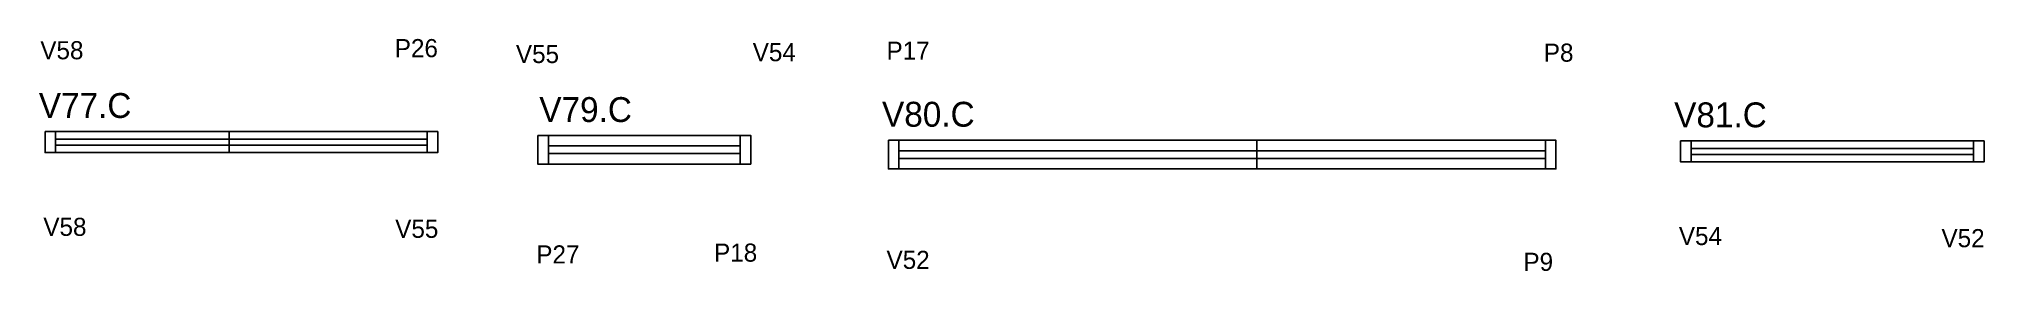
# Model space of a CAD drawing. Header units: metres. Extents: x 4100 to 5388, y -1423 to -1269.
import ezdxf

# ---------------------------------------------------------------- set-up
doc = ezdxf.new("R2010")
doc.units = ezdxf.units.M
for name, color, linetype in [('5', 7, 'Continuous'), ('NOMENCLATURA', 7, 'Continuous'), ('Painéis', 7, 'Continuous'), ('SARR_2.2x7', 7, 'Continuous'), ('SARR_EDITAR', 7, 'Continuous')]:
    doc.layers.add(name, color=color, linetype=linetype)

msp = doc.modelspace()

# ---------------------------------------------------------------- linework, layer by layer
at = {"layer": 'Painéis', "color": 7, "lineweight": 25}
for p, q in [((4226.4, -1344.7), (4226.4, -1330.7)), ((4906.8, -1355.5), (4906.8, -1336.5))]:
    msp.add_line(p, q, dxfattribs=at)
for points in [[(4104.4, -1330.7), (4104.4, -1344.7), (4364.4, -1344.7), (4364.4, -1330.7), (4104.4, -1330.7)], [(4430.7, -1333.3), (4430.7, -1352.3), (4571.7, -1352.3), (4571.7, -1333.3), (4430.7, -1333.3)], [(4662.8, -1336.5), (4662.8, -1355.5), (5104.8, -1355.5), (5104.8, -1336.5), (4662.8, -1336.5)], [(5187.3, -1336.9), (5187.3, -1350.9), (5388.3, -1350.9), (5388.3, -1336.9), (5187.3, -1336.9)]]:
    msp.add_lwpolyline(points, dxfattribs=at)
at = {"layer": 'SARR_2.2x7', "color": 7, "lineweight": 25}
for p, q in [((4111.4, -1330.7), (4111.4, -1344.7)), ((4357.4, -1330.7), (4357.4, -1344.7)), ((4437.7, -1333.3), (4437.7, -1352.3)), ((4564.7, -1333.3), (4564.7, -1352.3)), ((4669.8, -1336.5), (4669.8, -1355.5)), ((5097.8, -1336.5), (5097.8, -1355.5)), ((5194.3, -1336.9), (5194.3, -1350.9)), ((5381.3, -1336.9), (5381.3, -1350.9)), ((4564.7, -1340.3), (4437.7, -1340.3)), ((4437.7, -1345.3), (4564.7, -1345.3)), ((4906.8, -1343.5), (4669.8, -1343.5)), ((4669.8, -1348.5), (4906.8, -1348.5)), ((5097.8, -1343.5), (4906.8, -1343.5)), ((4906.8, -1348.5), (5097.8, -1348.5))]:
    msp.add_line(p, q, dxfattribs=at)
at = {"layer": 'SARR_EDITAR', "color": 7, "lineweight": 25}
for p, q in [((4357.4, -1335.7), (4111.4, -1335.7)), ((4111.4, -1339.7), (4357.4, -1339.7)), ((5381.3, -1341.9), (5194.3, -1341.9)), ((5194.3, -1345.9), (5381.3, -1345.9))]:
    msp.add_line(p, q, dxfattribs=at)

# ---------------------------------------------------------------- texts
at = {"layer": '5', "color": 7, "lineweight": 25}
for s, p in [('V58', (4101.3, -1282.8)), ('P26', (4336, -1281.4)), ('V55', (4416.2, -1285.3)), ('V54', (4573, -1284.1)), ('P17', (4661.6, -1283.1)), ('P8', (5096.8, -1284.4)), ('V58', (4103.3, -1399.9)), ('V55', (4336.3, -1401.2)), ('V54', (5186.2, -1406)), ('V52', (5360.1, -1407.4)), ('P27', (4429.7, -1418.2)), ('P18', (4547.4, -1417)), ('V52', (4661.6, -1421.8)), ('P9', (5083.3, -1423.1))]:
    msp.add_text(s, height=12, dxfattribs=at).set_placement(p)
at = {"layer": 'NOMENCLATURA', "color": 7, "lineweight": 25}
for s, p in [('V77.C', (4100.3, -1321.7)), ('V79.C', (4431.7, -1324.4)), ('V80.C', (4658.6, -1327.5)), ('V81.C', (5183.1, -1327.9))]:
    msp.add_text(s, height=16.5, dxfattribs=at).set_placement(p)

doc.saveas('drawing.dxf')
